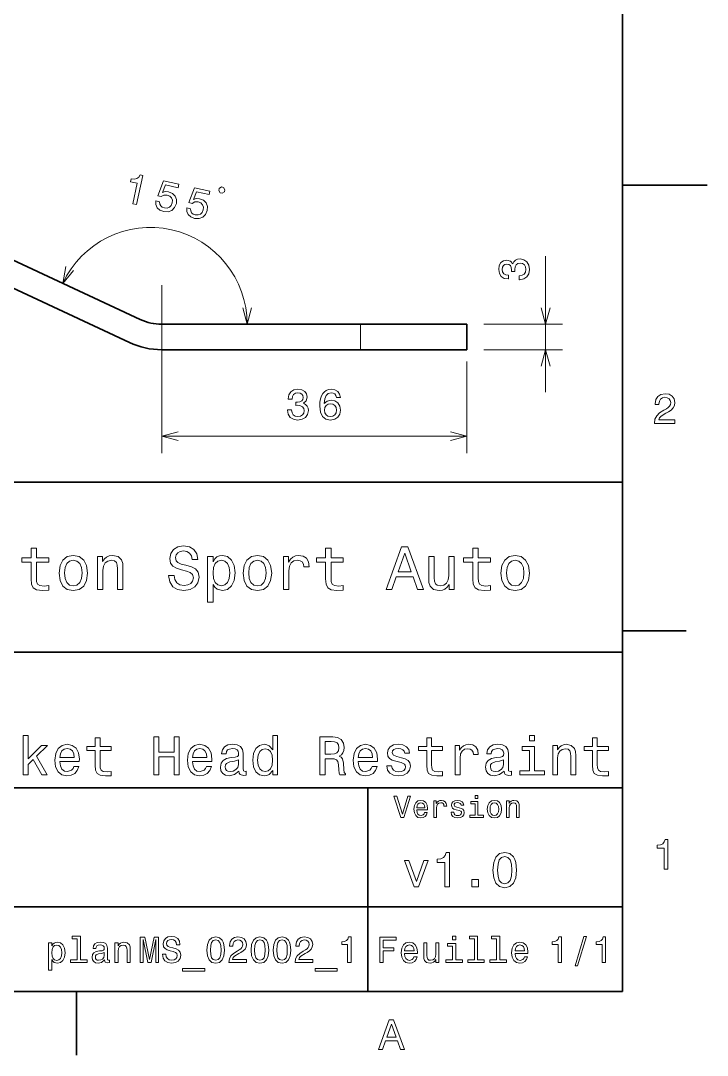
# Model space of a CAD drawing. Extents: x 0 to 297, y 0 to 210.
# Drawn here: x 216.1 to 297, y 2.5 to 124.4 of the extents above; entities that cross this region are included whole.
import ezdxf

# ---------------------------------------------------------------- set-up
doc = ezdxf.new("R2010")
doc.units = 0

msp = doc.modelspace()

# ---------------------------------------------------------------- linework, layer by layer
at = {"color": 7, "lineweight": 35}
for p, q in [((287, 10), (287, 200)), ((230.208862, 89.187706), (159.128174, 122.333176)), ((228.94101, 86.468781), (157.860321, 119.61425)), ((232.744583, 88.625549), (256.173462, 88.625549)), ((232.744583, 85.625549), (256.173462, 85.625549)), ((97, 70), (287, 70)), ((287, 70), (287, 10)), ((162, 50), (287, 50)), ((162, 34), (287, 34)), ((257, 10), (257, 34)), ((162, 20), (287, 20)), ((10, 10), (287, 10)), ((97, 10), (287, 10))]:
    msp.add_line(p, q, dxfattribs=at)
at = {"color": 7, "lineweight": 35, "ltscale": 0.25}
msp.add_line((287, 105), (297, 105), dxfattribs=at)
at = {"color": 7, "lineweight": 13, "ltscale": 0.400901}
msp.add_line((277.958923, 80.625549), (277.958923, 96.661575), dxfattribs=at)
at = {"color": 34, "lineweight": 13, "ltscale": 0.494453}
msp.add_line((232.744583, 93.215904), (232.744583, 73.437767), dxfattribs=at)
at = {"color": 7, "lineweight": 35, "ltscale": 0.3125}
for p, q in [((268.673462, 88.625549), (256.173462, 88.625549)), ((268.673462, 85.625549), (256.173462, 85.625549))]:
    msp.add_line(p, q, dxfattribs=at)
at = {"color": 7, "lineweight": 13, "ltscale": 0.075}
msp.add_line((256.173462, 85.625549), (256.173462, 88.625549), dxfattribs=at)
at = {"color": 7, "lineweight": 35, "ltscale": 0.075}
msp.add_line((268.673462, 85.625549), (268.673462, 88.625549), dxfattribs=at)
at = {"color": 7, "lineweight": 13, "ltscale": 0.232137}
for p, q in [((270.673462, 88.625549), (279.958923, 88.625549)), ((270.673462, 85.625549), (279.958923, 85.625549))]:
    msp.add_line(p, q, dxfattribs=at)
at = {"color": 34, "lineweight": 13, "ltscale": 0.269453}
msp.add_line((268.673462, 84.215904), (268.673462, 73.437767), dxfattribs=at)
at = {"color": 34, "lineweight": 13}
msp.add_line((232.744583, 75.437767), (268.673462, 75.437767), dxfattribs=at)
at = {"color": 7, "lineweight": 35, "ltscale": 0.1875}
for p, q in [((287, 52.5), (294.5, 52.5)), ((222.699997, 10), (222.699997, 2.5))]:
    msp.add_line(p, q, dxfattribs=at)
at = {"color": 7, "lineweight": 13}
for points in [[(229.324799, 102.809937), (229.772858, 102.710602), (230.535858, 106.152252), (230.20105, 106.226486), (230.045837, 105.945786), (229.823822, 105.783211), (229.526825, 105.725075), (229.14389, 105.768646), (229.066391, 105.419067), (229.864029, 105.242233)], [(232.037399, 103.143555), (232.056213, 102.715797), (232.227615, 102.347198), (232.538452, 102.071655), (232.975052, 101.897377), (233.492004, 101.875755), (233.934448, 102.030785), (234.265778, 102.360252), (234.468491, 102.831879), (234.486298, 103.308342), (234.329651, 103.720169), (234.011673, 104.033447), (233.552628, 104.22303), (233.170258, 104.245811), (232.848663, 104.146637), (233.190643, 105.036804), (234.687439, 104.704971), (234.776947, 105.108711), (232.950272, 105.51368), (232.277771, 103.761803), (232.671661, 103.674477), (233.008545, 103.842575), (233.391449, 103.845505), (233.694565, 103.721489), (233.900894, 103.510445), (234.000031, 103.235344), (233.985428, 102.913147), (233.862503, 102.61496), (233.651459, 102.40863), (233.376358, 102.309479), (233.054169, 102.324089), (232.800842, 102.416405), (232.624084, 102.574402), (232.515671, 102.784409), (232.4953, 103.042038)], [(235.68486, 102.33493), (235.703674, 101.907173), (235.875076, 101.538574), (236.185913, 101.263031), (236.622528, 101.088753), (237.139465, 101.067131), (237.581924, 101.22216), (237.913239, 101.551628), (238.115952, 102.023262), (238.133759, 102.499718), (237.977112, 102.911545), (237.659134, 103.224823), (237.200104, 103.414406), (236.817719, 103.437187), (236.496124, 103.338013), (236.838104, 104.22818), (238.334915, 103.896347), (238.424423, 104.300095), (236.597733, 104.705055), (235.925232, 102.953178), (236.319122, 102.865852), (236.656006, 103.033958), (237.03891, 103.03688), (237.342026, 102.912865), (237.548355, 102.70182), (237.647507, 102.42672), (237.632904, 102.104523), (237.509964, 101.806335), (237.29892, 101.600006), (237.023819, 101.500854), (236.70163, 101.515465), (236.448303, 101.60778), (236.271545, 101.765778), (236.163132, 101.975784), (236.142761, 102.233414)], [(239.631332, 104.110008), (239.859131, 104.059509), (240.137451, 104.236801), (240.187943, 104.464607), (240.010651, 104.742912), (239.782837, 104.793411), (239.504547, 104.616119), (239.454041, 104.388313)], [(274.859497, 93.872665), (274.894775, 93.872665), (275.378937, 93.953362), (275.742065, 94.190392), (275.97403, 94.563591), (276.059784, 95.057823), (275.97403, 95.582321), (275.752136, 95.975693), (275.399109, 96.227852), (274.945221, 96.318634), (274.647675, 96.27829), (274.405579, 96.167336), (274.218994, 95.985779), (274.082825, 95.743706), (273.810486, 96.071518), (273.37677, 96.187508), (272.983398, 96.111862), (272.685852, 95.895004), (272.499268, 95.541977), (272.433685, 95.057823), (272.514374, 94.603935), (272.736267, 94.255951), (273.089294, 94.029007), (273.55835, 93.953362), (273.593628, 93.953362), (273.593628, 94.402206), (273.270874, 94.442551), (273.038879, 94.573677), (272.897675, 94.785492), (272.847229, 95.083038), (272.887573, 95.345291), (272.9935, 95.536934), (273.164978, 95.652924), (273.396942, 95.698318), (273.644073, 95.652924), (273.810486, 95.531891), (273.911346, 95.320076), (273.94162, 95.032608), (273.936584, 94.835922), (274.334991, 94.835922), (274.32489, 95.083038), (274.3703, 95.400764), (274.491333, 95.637794), (274.688019, 95.779007), (274.945221, 95.829437), (275.237732, 95.773964), (275.45459, 95.627708), (275.590759, 95.395721), (275.636139, 95.088089), (275.585693, 94.770363), (275.434418, 94.538376), (275.192322, 94.39212), (274.859497, 94.336647)], [(290.76947, 76.916786), (293.175079, 76.916786), (293.175079, 77.350502), (291.273773, 77.350502), (291.3797, 77.587532), (291.561249, 77.784218), (292.121033, 78.142288), (292.418579, 78.293587), (292.751434, 78.510445), (292.988464, 78.762604), (293.124634, 79.060158), (293.175079, 79.398056), (293.089355, 79.821686), (292.852325, 80.154541), (292.489197, 80.366356), (292.020172, 80.442001), (291.536041, 80.35627), (291.167877, 80.119232), (290.930847, 79.740997), (290.850159, 79.241714), (290.850159, 79.171112), (291.309082, 79.171112), (291.309082, 79.211456), (291.354462, 79.554398), (291.490631, 79.806557), (291.707489, 79.967941), (291.994965, 80.023415), (292.287476, 79.972984), (292.504333, 79.846901), (292.645538, 79.650215), (292.695984, 79.403099), (292.660675, 79.171112), (292.56485, 78.974426), (292.403473, 78.802956), (292.181549, 78.651657), (291.884003, 78.490273), (291.389771, 78.177589), (291.041779, 77.844742), (290.835022, 77.441284), (290.76947, 76.931915)], [(217.353027, 60.579971), (217.353027, 58.64193), (217.396255, 58.015129), (217.597992, 57.582851), (218.001434, 57.330688), (218.685883, 57.244236), (219.43515, 57.280258), (219.43515, 57.827808), (218.887604, 57.78458), (218.390488, 57.842216), (218.123917, 58.022331), (218.008652, 58.324928), (217.98703, 58.75), (217.98703, 60.579971), (219.43515, 60.579971), (219.43515, 61.120316), (217.98703, 61.120316), (217.98703, 62.251438), (217.353027, 62.251438), (217.353027, 61.120316), (216.257935, 61.120316), (216.257935, 60.579971)], [(234.20462, 59.030979), (233.548996, 59.030979), (233.693085, 58.267288), (234.053314, 57.70533), (234.608078, 57.366714), (235.357361, 57.244236), (236.099426, 57.359509), (236.654175, 57.67651), (237.007202, 58.17363), (237.136902, 58.82925), (237.028824, 59.420029), (236.726227, 59.801872), (236.236313, 60.054031), (235.580704, 60.241352), (235.018738, 60.378242), (234.651306, 60.536743), (234.442368, 60.767288), (234.377533, 61.127522), (234.442368, 61.451729), (234.629684, 61.696686), (234.917877, 61.862389), (235.314133, 61.920029), (235.71759, 61.84798), (236.034592, 61.653458), (236.24353, 61.32925), (236.344391, 60.889767), (237, 60.889767), (237, 60.904179), (236.884735, 61.581409), (236.546112, 62.085732), (236.01297, 62.402737), (235.292511, 62.510807), (234.644104, 62.402737), (234.139771, 62.100143), (233.815567, 61.631844), (233.700287, 61.026657), (233.793961, 60.486309), (234.067734, 60.118874), (234.5, 59.873917), (235.09079, 59.6866), (235.674362, 59.520893), (236.113831, 59.362389), (236.380402, 59.131844), (236.47406, 58.757202), (236.387619, 58.375359), (236.164276, 58.087173), (235.825653, 57.907059), (235.386169, 57.849422), (234.896255, 57.928673), (234.521622, 58.159222), (234.283875, 58.533859)], [(252.05043, 60.579971), (252.05043, 58.64193), (252.093658, 58.015129), (252.29538, 57.582851), (252.698853, 57.330688), (253.383286, 57.244236), (254.132568, 57.280258), (254.132568, 57.827808), (253.585022, 57.78458), (253.087891, 57.842216), (252.82132, 58.022331), (252.706055, 58.324928), (252.684448, 58.75), (252.684448, 60.579971), (254.132568, 60.579971), (254.132568, 61.120316), (252.684448, 61.120316), (252.684448, 62.251438), (252.05043, 62.251438), (252.05043, 61.120316), (250.955322, 61.120316), (250.955322, 60.579971)], [(259.175781, 57.381123), (259.838623, 57.381123), (260.364563, 58.850864), (262.360229, 58.850864), (262.886169, 57.381123), (263.563416, 57.381123), (261.733429, 62.388329), (260.998566, 62.388329)], [(269.399109, 60.579971), (269.399109, 58.64193), (269.442352, 58.015129), (269.644073, 57.582851), (270.047546, 57.330688), (270.731995, 57.244236), (271.481262, 57.280258), (271.481262, 57.827808), (270.933716, 57.78458), (270.436584, 57.842216), (270.170013, 58.022331), (270.054749, 58.324928), (270.033142, 58.75), (270.033142, 60.579971), (271.481262, 60.579971), (271.481262, 61.120316), (270.033142, 61.120316), (270.033142, 62.251438), (269.399109, 62.251438), (269.399109, 61.120316), (268.304016, 61.120316), (268.304016, 60.579971)], [(220.65274, 59.311958), (220.768005, 58.432995), (221.099426, 57.78458), (221.625366, 57.381123), (222.331421, 57.244236), (223.030258, 57.381123), (223.556198, 57.777374), (223.887604, 58.425793), (224.010086, 59.311958), (223.887604, 60.190922), (223.556198, 60.846542), (223.030258, 61.242794), (222.331421, 61.386887), (221.625366, 61.242794), (221.099426, 60.839336), (220.768005, 60.190922)], [(225.177246, 57.381123), (225.811249, 57.381123), (225.811249, 59.614552), (225.876083, 60.12608), (226.085022, 60.500717), (226.409225, 60.731266), (226.841507, 60.817722), (227.187317, 60.745674), (227.403458, 60.551151), (227.511536, 60.226944), (227.547546, 59.794666), (227.547546, 57.381123), (228.181564, 57.381123), (228.181564, 59.924351), (228.15274, 60.435879), (228.023056, 60.86095), (227.597992, 61.25), (226.935165, 61.386887), (226.567719, 61.336452), (226.257935, 61.199566), (225.991364, 60.969017), (225.782425, 60.659222), (225.782425, 61.25), (225.177246, 61.25)], [(238.786743, 60.652016), (238.786743, 61.25), (238.15274, 61.25), (238.15274, 55.882565), (238.786743, 55.882565), (238.786743, 57.971901), (239.010101, 57.633286), (239.262253, 57.409943), (239.896271, 57.244236), (240.50145, 57.381123), (240.976959, 57.791786), (241.286743, 58.440201), (241.402023, 59.319164), (241.286743, 60.190922), (240.976959, 60.839336), (240.50145, 61.242794), (239.896271, 61.386887), (239.550446, 61.343658), (239.255051, 61.206772), (239.002899, 60.976223)], [(242.338623, 59.311958), (242.453888, 58.432995), (242.785309, 57.78458), (243.311249, 57.381123), (244.017303, 57.244236), (244.716141, 57.381123), (245.242081, 57.777374), (245.573486, 58.425793), (245.695969, 59.311958), (245.573486, 60.190922), (245.242081, 60.846542), (244.716141, 61.242794), (244.017303, 61.386887), (243.311249, 61.242794), (242.785309, 60.839336), (242.453888, 60.190922)], [(247.100861, 57.381123), (247.734863, 57.381123), (247.734863, 59.592937), (247.799713, 60.12608), (247.994232, 60.507923), (248.311249, 60.738472), (248.736313, 60.817722), (249.053314, 60.767288), (249.291077, 60.623199), (249.435165, 60.378242), (249.485596, 60.046829), (250.126801, 60.046829), (250.040344, 60.630402), (249.802597, 61.048271), (249.406342, 61.30043), (248.865997, 61.386887), (248.498566, 61.32925), (248.181549, 61.185158), (247.900574, 60.940201), (247.677246, 60.608788), (247.677246, 61.25), (247.100861, 61.25)], [(260.595093, 59.463257), (261.365997, 61.667866), (262.136902, 59.463257)], [(267.194519, 61.25), (266.560516, 61.25), (266.560516, 59.016571), (266.488464, 58.497837), (266.279541, 58.123196), (265.955322, 57.892651), (265.530243, 57.820602), (265.19165, 57.878242), (264.975494, 58.051151), (264.853027, 58.346542), (264.824219, 58.764408), (264.824219, 61.25), (264.190186, 61.25), (264.190186, 58.706772), (264.211792, 58.195244), (264.348694, 57.770172), (264.766571, 57.381123), (265.436584, 57.244236), (265.796814, 57.294666), (266.106628, 57.424351), (266.373199, 57.647694), (266.589325, 57.971901), (266.589325, 57.381123), (267.194519, 57.381123)], [(272.698853, 59.311958), (272.814117, 58.432995), (273.145508, 57.78458), (273.671448, 57.381123), (274.377502, 57.244236), (275.076355, 57.381123), (275.602295, 57.777374), (275.933716, 58.425793), (276.056183, 59.311958), (275.933716, 60.190922), (275.602295, 60.846542), (275.076355, 61.242794), (274.377502, 61.386887), (273.671448, 61.242794), (273.145508, 60.839336), (272.814117, 60.190922)], [(221.301147, 59.319164), (221.365997, 59.967579), (221.567719, 60.435879), (221.891937, 60.72406), (222.331421, 60.824928), (222.763687, 60.72406), (223.087891, 60.443081), (223.289627, 59.967579), (223.361679, 59.319164), (223.289627, 58.663544), (223.087891, 58.188038), (222.763687, 57.899853), (222.331421, 57.806194), (221.891937, 57.899853), (221.567719, 58.188038), (221.365997, 58.663544)], [(239.788193, 57.8134), (239.363129, 57.907059), (239.053314, 58.195244), (238.858795, 58.663544), (238.793945, 59.319164), (238.858795, 59.967579), (239.053314, 60.435879), (239.363129, 60.716858), (239.788193, 60.817722), (240.177246, 60.716858), (240.48703, 60.428673), (240.681564, 59.960373), (240.753601, 59.319164), (240.681564, 58.67075), (240.48703, 58.195244), (240.177246, 57.907059)], [(242.98703, 59.319164), (243.05188, 59.967579), (243.253601, 60.435879), (243.57782, 60.72406), (244.017303, 60.824928), (244.449585, 60.72406), (244.773773, 60.443081), (244.97551, 59.967579), (245.047546, 59.319164), (244.97551, 58.663544), (244.773773, 58.188038), (244.449585, 57.899853), (244.017303, 57.806194), (243.57782, 57.899853), (243.253601, 58.188038), (243.05188, 58.663544)], [(273.34726, 59.319164), (273.412109, 59.967579), (273.613831, 60.435879), (273.938019, 60.72406), (274.377502, 60.824928), (274.809784, 60.72406), (275.134003, 60.443081), (275.335724, 59.967579), (275.407776, 59.319164), (275.335724, 58.663544), (275.134003, 58.188038), (274.809784, 57.899853), (274.377502, 57.806194), (273.938019, 57.899853), (273.613831, 58.188038), (273.412109, 58.663544)], [(216.42868, 35.530258), (216.999283, 35.530258), (216.999283, 36.755764), (217.595825, 37.332851), (218.620316, 35.530258), (219.262238, 35.530258), (217.984863, 37.728386), (219.294662, 39.012245), (218.574921, 39.012245), (216.999283, 37.443081), (216.999283, 40.185879), (216.42868, 40.185879)], [(220.753601, 37.105907), (223.036011, 37.105907), (223.042511, 37.371758), (222.938751, 38.117435), (222.653458, 38.675072), (222.19957, 39.012245), (221.596542, 39.135445), (221.006485, 39.005764), (220.552582, 38.642651), (220.260803, 38.052593), (220.157059, 37.274494), (220.254318, 36.476944), (220.546112, 35.893372), (220.993515, 35.530258), (221.577087, 35.407059), (222.082855, 35.491352), (222.497833, 35.711815), (222.802582, 36.061958), (222.977661, 36.528816), (222.413544, 36.528816), (222.296829, 36.269451), (222.128235, 36.074928), (221.648407, 35.919308), (221.278809, 35.990631), (221, 36.217579), (220.818436, 36.587173), (220.753601, 37.086452)], [(224.922913, 38.409222), (224.922913, 36.664986), (224.961807, 36.100864), (225.143372, 35.711815), (225.506485, 35.484871), (226.122467, 35.407059), (226.796829, 35.43948), (226.796829, 35.932274), (226.304031, 35.893372), (225.856628, 35.945244), (225.616714, 36.107349), (225.51297, 36.379681), (225.493515, 36.762245), (225.493515, 38.409222), (226.796829, 38.409222), (226.796829, 38.895531), (225.493515, 38.895531), (225.493515, 39.913544), (224.922913, 39.913544), (224.922913, 38.895531), (223.937317, 38.895531), (223.937317, 38.409222)], [(231.802582, 35.530258), (232.405609, 35.530258), (232.405609, 37.644093), (234.208221, 37.644093), (234.208221, 35.530258), (234.804749, 35.530258), (234.804749, 40.030258), (234.208221, 40.030258), (234.208221, 38.195244), (232.405609, 38.195244), (232.405609, 40.030258), (231.802582, 40.030258)], [(236.367432, 37.105907), (238.649857, 37.105907), (238.656342, 37.371758), (238.552582, 38.117435), (238.267288, 38.675072), (237.8134, 39.012245), (237.210373, 39.135445), (236.620316, 39.005764), (236.166428, 38.642651), (235.874634, 38.052593), (235.770889, 37.274494), (235.868164, 36.476944), (236.159943, 35.893372), (236.607346, 35.530258), (237.190918, 35.407059), (237.696686, 35.491352), (238.111664, 35.711815), (238.416428, 36.061958), (238.591492, 36.528816), (238.027374, 36.528816), (237.91066, 36.269451), (237.742065, 36.074928), (237.262238, 35.919308), (236.892639, 35.990631), (236.613831, 36.217579), (236.432281, 36.587173), (236.367432, 37.086452)], [(241.840057, 35.98415), (241.840057, 35.964695), (241.872467, 35.744236), (241.969742, 35.588615), (242.378235, 35.465416), (242.695953, 35.517288), (242.695953, 35.958214), (242.559799, 35.938759), (242.378235, 36.023052), (242.345825, 36.282421), (242.345825, 38.085014), (242.268005, 38.545387), (242.041061, 38.869595), (241.645538, 39.064121), (241.087891, 39.135445), (240.543228, 39.057636), (240.141205, 38.837173), (239.888336, 38.493515), (239.804031, 38.039623), (239.804031, 38.000721), (240.316284, 38.000721), (240.361664, 38.273052), (240.504318, 38.467579), (240.737747, 38.584293), (241.068451, 38.629681), (241.386169, 38.59726), (241.613113, 38.5), (241.749268, 38.331409), (241.794678, 38.09798), (241.768738, 37.825645), (241.664978, 37.68948), (241.405609, 37.624638), (240.919312, 37.572765), (240.361664, 37.456051), (239.966125, 37.248558), (239.732697, 36.924351), (239.661377, 36.444523), (239.726227, 36.016571), (239.927231, 35.698845), (240.251434, 35.497837), (240.698853, 35.426514), (241.30188, 35.562679)], [(245.81485, 36.068443), (245.81485, 35.530258), (246.385437, 35.530258), (246.385437, 40.185879), (245.82132, 40.185879), (245.82132, 38.480545), (245.386887, 38.973343), (245.121033, 39.090057), (244.816284, 39.135445), (244.265137, 39.005764), (243.837173, 38.642651), (243.55835, 38.059078), (243.46109, 37.274494), (243.55835, 36.489914), (243.837173, 35.899857), (244.265137, 35.530258), (244.816284, 35.407059), (245.121033, 35.45245), (245.393372, 35.569164)], [(251.378235, 35.530258), (251.981262, 35.530258), (251.981262, 37.430115), (252.59726, 37.430115), (253.051147, 37.41066), (253.336456, 37.319885), (253.492065, 37.105907), (253.556915, 36.723343), (253.589325, 36.139767), (253.628235, 35.757202), (253.706055, 35.530258), (254.386887, 35.530258), (254.386887, 35.653458), (254.237747, 35.835014), (254.185883, 36.172188), (254.140488, 36.898415), (254.030258, 37.4366), (253.881119, 37.605186), (253.64769, 37.728386), (253.907059, 37.890488), (254.088623, 38.117435), (254.205322, 38.402737), (254.244232, 38.746395), (254.153458, 39.291065), (253.894089, 39.699566), (253.466125, 39.945965), (252.882568, 40.030258), (251.378235, 40.030258)], [(252.713974, 39.479107), (253.109497, 39.440201), (253.388336, 39.317001), (253.5634, 39.090057), (253.621765, 38.733429), (253.556915, 38.357346), (253.381836, 38.130402), (253.083572, 38.013687), (252.675079, 37.981266), (251.981262, 37.981266), (251.981262, 39.479107)], [(255.88472, 37.105907), (258.167145, 37.105907), (258.173645, 37.371758), (258.069885, 38.117435), (257.784576, 38.675072), (257.330688, 39.012245), (256.727661, 39.135445), (256.137604, 39.005764), (255.683716, 38.642651), (255.391937, 38.052593), (255.288177, 37.274494), (255.385437, 36.476944), (255.677231, 35.893372), (256.124634, 35.530258), (256.708191, 35.407059), (257.213989, 35.491352), (257.628967, 35.711815), (257.933716, 36.061958), (258.108795, 36.528816), (257.544678, 36.528816), (257.427948, 36.269451), (257.259369, 36.074928), (256.779541, 35.919308), (256.409943, 35.990631), (256.131104, 36.217579), (255.949554, 36.587173), (255.88472, 37.086452)], [(260.994232, 37.559795), (260.443085, 37.68948), (260.034576, 37.838615), (259.898407, 38.143372), (259.937317, 38.357346), (260.073486, 38.512966), (260.293945, 38.610229), (260.611664, 38.649136), (260.916412, 38.610229), (261.156342, 38.493515), (261.311951, 38.318443), (261.376801, 38.085014), (261.934448, 38.085014), (261.934448, 38.09798), (261.837158, 38.519451), (261.57132, 38.850143), (261.156342, 39.057636), (260.611664, 39.135445), (260.060516, 39.057636), (259.658508, 38.843658), (259.405609, 38.525936), (259.32782, 38.123917), (259.386169, 37.734871), (259.567719, 37.462536), (259.865997, 37.268009), (260.300415, 37.131844), (260.935883, 36.976223), (261.324921, 36.814121), (261.42868, 36.684437), (261.46759, 36.489914), (261.40921, 36.25), (261.253601, 36.068443), (261.000732, 35.951729), (260.663544, 35.912823), (260.306915, 35.951729), (260.047546, 36.087894), (259.872467, 36.308357), (259.801147, 36.61311), (259.25, 36.61311), (259.340759, 36.094379), (259.606628, 35.7183), (260.028076, 35.491352), (260.611664, 35.407059), (261.221191, 35.491352), (261.668579, 35.7183), (261.940918, 36.081409), (262.038177, 36.554752), (261.966858, 36.963257), (261.765839, 37.242073), (261.43515, 37.42363)], [(263.957489, 38.409222), (263.957489, 36.664986), (263.996399, 36.100864), (264.177948, 35.711815), (264.541077, 35.484871), (265.157043, 35.407059), (265.831421, 35.43948), (265.831421, 35.932274), (265.338623, 35.893372), (264.891205, 35.945244), (264.651306, 36.107349), (264.547546, 36.379681), (264.528076, 36.762245), (264.528076, 38.409222), (265.831421, 38.409222), (265.831421, 38.895531), (264.528076, 38.895531), (264.528076, 39.913544), (263.957489, 39.913544), (263.957489, 38.895531), (262.971893, 38.895531), (262.971893, 38.409222)], [(267.309784, 35.530258), (267.880402, 35.530258), (267.880402, 37.520893), (267.938751, 38.000721), (268.113831, 38.344379), (268.399139, 38.551872), (268.781677, 38.623199), (269.066986, 38.577808), (269.280975, 38.448124), (269.410645, 38.227665), (269.456055, 37.929394), (270.033142, 37.929394), (269.955322, 38.454609), (269.741333, 38.830692), (269.384705, 39.057636), (268.898407, 39.135445), (268.567719, 39.083572), (268.28241, 38.953888), (268.029541, 38.733429), (267.828522, 38.435158), (267.828522, 39.012245), (267.309784, 39.012245)], [(273.067719, 35.98415), (273.067719, 35.964695), (273.100128, 35.744236), (273.197388, 35.588615), (273.605896, 35.465416), (273.923615, 35.517288), (273.923615, 35.958214), (273.787476, 35.938759), (273.605896, 36.023052), (273.573486, 36.282421), (273.573486, 38.085014), (273.495667, 38.545387), (273.268738, 38.869595), (272.873199, 39.064121), (272.315552, 39.135445), (271.770874, 39.057636), (271.368866, 38.837173), (271.115997, 38.493515), (271.031677, 38.039623), (271.031677, 38.000721), (271.543945, 38.000721), (271.589325, 38.273052), (271.731995, 38.467579), (271.965393, 38.584293), (272.296112, 38.629681), (272.613831, 38.59726), (272.840759, 38.5), (272.976929, 38.331409), (273.022339, 38.09798), (272.996399, 37.825645), (272.892639, 37.68948), (272.63327, 37.624638), (272.146973, 37.572765), (271.589325, 37.456051), (271.193787, 37.248558), (270.960358, 36.924351), (270.889038, 36.444523), (270.953888, 36.016571), (271.154907, 35.698845), (271.479095, 35.497837), (271.926514, 35.426514), (272.529541, 35.562679)], [(276.666412, 40.185879), (276.063385, 40.185879), (276.063385, 39.537464), (276.666412, 39.537464)], [(278.806183, 35.530258), (279.376801, 35.530258), (279.376801, 37.540344), (279.43515, 38.000721), (279.623199, 38.337894), (279.914978, 38.545387), (280.304016, 38.623199), (280.615265, 38.558357), (280.809784, 38.383286), (280.907043, 38.091499), (280.939484, 37.70245), (280.939484, 35.530258), (281.510071, 35.530258), (281.510071, 37.819164), (281.484131, 38.279537), (281.367432, 38.662102), (280.984863, 39.012245), (280.388306, 39.135445), (280.057617, 39.090057), (279.778809, 38.966858), (279.538879, 38.759365), (279.350861, 38.480545), (279.350861, 39.012245), (278.806183, 39.012245)], [(283.474792, 38.409222), (283.474792, 36.664986), (283.513672, 36.100864), (283.695251, 35.711815), (284.05835, 35.484871), (284.674347, 35.407059), (285.348694, 35.43948), (285.348694, 35.932274), (284.855896, 35.893372), (284.408508, 35.945244), (284.168579, 36.107349), (284.064819, 36.379681), (284.04538, 36.762245), (284.04538, 38.409222), (285.348694, 38.409222), (285.348694, 38.895531), (284.04538, 38.895531), (284.04538, 39.913544), (283.474792, 39.913544), (283.474792, 38.895531), (282.489197, 38.895531), (282.489197, 38.409222)], [(220.753601, 37.585735), (220.824921, 38.033138), (221, 38.363831), (221.265839, 38.564842), (221.615997, 38.636166), (221.959656, 38.564842), (222.225494, 38.363831), (222.387604, 38.033138), (222.445953, 37.585735)], [(236.367432, 37.585735), (236.438751, 38.033138), (236.613831, 38.363831), (236.879684, 38.564842), (237.229828, 38.636166), (237.573486, 38.564842), (237.839325, 38.363831), (238.001434, 38.033138), (238.059799, 37.585735)], [(244.913544, 38.623199), (245.289612, 38.532421), (245.574921, 38.279537), (245.743515, 37.858067), (245.80835, 37.274494), (245.743515, 36.684437), (245.574921, 36.262966), (245.289612, 36.003601), (244.913544, 35.919308), (244.556915, 36.003601), (244.284576, 36.262966), (244.103027, 36.690922), (244.044662, 37.274494), (244.103027, 37.851585), (244.284576, 38.273052), (244.556915, 38.532421)], [(255.88472, 37.585735), (255.956055, 38.033138), (256.131104, 38.363831), (256.396973, 38.564842), (256.747131, 38.636166), (257.090759, 38.564842), (257.356628, 38.363831), (257.518738, 38.033138), (257.577087, 37.585735)], [(276.646973, 36.010086), (276.646973, 38.895531), (275.181549, 38.895531), (275.181549, 38.409222), (276.076355, 38.409222), (276.076355, 36.010086), (274.90921, 36.010086), (274.90921, 35.530258), (277.827087, 35.530258), (277.827087, 36.010086)], [(241.775208, 36.749279), (241.697403, 36.412102), (241.489914, 36.152737), (241.17868, 35.98415), (240.796112, 35.925793), (240.549713, 35.958214), (240.374634, 36.061958), (240.264404, 36.243515), (240.231995, 36.496395), (240.257919, 36.723343), (240.361664, 36.885445), (240.776657, 37.067001), (241.30188, 37.14481), (241.775208, 37.30043)], [(273.002869, 36.749279), (272.925049, 36.412102), (272.71759, 36.152737), (272.406342, 35.98415), (272.023773, 35.925793), (271.777374, 35.958214), (271.602295, 36.061958), (271.492065, 36.243515), (271.459656, 36.496395), (271.485596, 36.723343), (271.589325, 36.885445), (272.004333, 37.067001), (272.529541, 37.14481), (273.002869, 37.30043)], [(261.71109, 33.03458), (261.08429, 30.905619), (260.439484, 33.03458), (260.09726, 33.03458), (260.904175, 30.530979), (261.264404, 30.530979), (262.053314, 33.03458)], [(269.992798, 33.117435), (269.657776, 33.117435), (269.657776, 32.757202), (269.992798, 32.757202)], [(262.784576, 31.40634), (264.052582, 31.40634), (264.056183, 31.554033), (263.998566, 31.9683), (263.840057, 32.278099), (263.587891, 32.465416), (263.252869, 32.533859), (262.925079, 32.461815), (262.672913, 32.260086), (262.510803, 31.932276), (262.453156, 31.5), (262.507202, 31.056915), (262.669312, 30.732708), (262.917877, 30.530979), (263.242065, 30.462536), (263.523041, 30.509365), (263.753601, 30.631844), (263.922913, 30.826368), (264.020172, 31.085733), (263.706787, 31.085733), (263.641937, 30.941643), (263.548279, 30.833572), (263.281708, 30.747118), (263.076355, 30.786743), (262.921478, 30.912823), (262.820618, 31.118155), (262.784576, 31.395533)], [(262.784576, 31.672911), (262.824219, 31.921469), (262.921478, 32.105186), (263.069153, 32.216858), (263.263702, 32.256485), (263.45462, 32.216858), (263.602295, 32.105186), (263.692352, 31.921469), (263.724792, 31.672911)], [(264.794678, 30.530979), (265.111664, 30.530979), (265.111664, 31.636887), (265.144104, 31.903458), (265.241364, 32.094379), (265.399841, 32.209652), (265.612396, 32.249279), (265.770905, 32.224064), (265.889771, 32.152016), (265.961823, 32.029537), (265.98703, 31.863832), (266.307648, 31.863832), (266.264404, 32.155621), (266.145538, 32.364552), (265.947418, 32.490635), (265.677246, 32.533859), (265.49353, 32.505043), (265.335022, 32.432995), (265.194519, 32.310516), (265.082855, 32.144814), (265.082855, 32.465416), (264.794678, 32.465416)], [(267.791779, 31.658501), (267.485596, 31.730547), (267.258636, 31.8134), (267.182983, 31.982708), (267.20462, 32.101585), (267.280273, 32.188038), (267.40274, 32.242073), (267.579254, 32.263687), (267.748566, 32.242073), (267.881836, 32.177231), (267.968292, 32.079971), (268.004333, 31.950287), (268.314117, 31.950287), (268.314117, 31.957493), (268.260101, 32.191643), (268.112396, 32.375359), (267.881836, 32.490635), (267.579254, 32.533859), (267.273041, 32.490635), (267.049713, 32.371758), (266.90921, 32.195244), (266.865997, 31.971901), (266.898407, 31.755764), (266.999268, 31.604465), (267.164978, 31.496397), (267.406342, 31.420748), (267.759369, 31.334293), (267.975494, 31.244236), (268.033142, 31.17219), (268.054749, 31.064121), (268.022339, 30.930836), (267.935883, 30.829971), (267.79538, 30.765129), (267.608063, 30.743515), (267.409943, 30.765129), (267.265839, 30.840778), (267.168579, 30.963255), (267.128967, 31.132565), (266.822754, 31.132565), (266.873199, 30.844379), (267.020905, 30.635447), (267.255035, 30.509365), (267.579254, 30.462536), (267.917877, 30.509365), (268.166412, 30.635447), (268.317719, 30.837175), (268.371765, 31.100143), (268.332123, 31.327089), (268.220459, 31.481987), (268.036743, 31.582851)], [(269.981995, 30.79755), (269.981995, 32.400574), (269.167877, 32.400574), (269.167877, 32.130402), (269.664978, 32.130402), (269.664978, 30.79755), (269.016571, 30.79755), (269.016571, 30.530979), (270.637604, 30.530979), (270.637604, 30.79755)], [(271.087891, 31.496397), (271.145538, 31.056915), (271.311249, 30.732708), (271.574219, 30.530979), (271.927246, 30.462536), (272.276672, 30.530979), (272.539612, 30.729107), (272.705322, 31.053314), (272.766571, 31.496397), (272.705322, 31.935879), (272.539612, 32.263687), (272.276672, 32.461815), (271.927246, 32.533859), (271.574219, 32.461815), (271.311249, 32.260086), (271.145538, 31.935879)], [(271.412109, 31.5), (271.444519, 31.824207), (271.54538, 32.058357), (271.707489, 32.20245), (271.927246, 32.25288), (272.143372, 32.20245), (272.305481, 32.061958), (272.406342, 31.824207), (272.442352, 31.5), (272.406342, 31.17219), (272.305481, 30.934437), (272.143372, 30.790344), (271.927246, 30.743515), (271.707489, 30.790344), (271.54538, 30.934437), (271.444519, 31.17219)], [(273.350159, 30.530979), (273.667145, 30.530979), (273.667145, 31.647694), (273.699554, 31.903458), (273.804047, 32.090778), (273.966125, 32.206051), (274.182281, 32.249279), (274.355194, 32.213257), (274.463257, 32.115993), (274.517303, 31.95389), (274.535309, 31.737751), (274.535309, 30.530979), (274.852295, 30.530979), (274.852295, 31.802593), (274.837891, 32.058357), (274.773041, 32.270893), (274.560516, 32.465416), (274.229095, 32.533859), (274.04538, 32.508644), (273.890503, 32.440201), (273.757202, 32.324928), (273.65274, 32.170029), (273.65274, 32.465416), (273.350159, 32.465416)], [(291.909241, 24.416786), (292.368164, 24.416786), (292.368164, 27.942001), (292.025208, 27.942001), (291.934448, 27.634365), (291.752899, 27.427593), (291.475525, 27.306557), (291.092224, 27.266211), (291.092224, 26.90814), (291.909241, 26.90814)], [(266.100861, 22.360231), (266.625366, 22.360231), (266.625366, 26.38905), (266.233429, 26.38905), (266.129669, 26.037464), (265.92218, 25.801153), (265.605194, 25.662825), (265.167145, 25.616714), (265.167145, 25.207493), (266.100861, 25.207493)], [(271.755035, 24.314121), (271.841492, 23.409224), (272.112396, 22.763689), (272.544678, 22.371759), (273.144104, 22.244957), (273.737762, 22.371759), (274.170044, 22.763689), (274.43515, 23.409224), (274.527374, 24.314121), (274.43515, 25.213257), (274.325653, 25.570606), (274.170044, 25.864553), (273.737762, 26.256485), (273.144104, 26.38905), (272.544678, 26.256485), (272.112396, 25.858791), (271.841492, 25.213257)], [(272.30835, 24.314121), (272.354462, 25.011528), (272.498566, 25.51297), (272.757935, 25.806917), (273.144104, 25.910664), (273.524506, 25.806917), (273.783875, 25.51297), (273.927948, 25.011528), (273.97406, 24.314121), (273.927948, 23.610952), (273.783875, 23.10951), (273.524506, 22.815563), (273.144104, 22.717581), (272.757935, 22.815563), (272.498566, 23.10951), (272.354462, 23.610952)], [(262.469727, 22.360231), (263.005768, 22.360231), (264.135437, 25.455332), (263.610962, 25.455332), (262.740631, 22.959656), (261.853027, 25.455332), (261.322754, 25.455332)], [(269.276672, 22.360231), (270.072052, 22.360231), (270.072052, 23.219021), (269.276672, 23.219021)], [(222.788193, 16.212536), (222.788193, 13.748559), (222.005768, 13.748559), (222.005768, 13.428675), (223.946686, 13.428675), (223.946686, 13.748559), (223.168594, 13.748559), (223.168594, 16.532421), (222.19165, 16.532421), (222.19165, 16.212536)], [(230.220459, 13.428675), (230.553314, 13.428675), (230.553314, 16.152018), (231.11528, 13.428675), (231.48703, 13.428675), (232.044662, 16.152018), (232.044662, 13.428675), (232.381851, 13.428675), (232.381851, 16.428675), (231.854462, 16.428675), (231.301147, 13.783141), (230.752167, 16.428675), (230.220459, 16.428675)], [(233.220459, 14.418589), (232.827087, 14.418589), (232.913544, 13.960375), (233.129684, 13.623199), (233.46254, 13.42003), (233.912109, 13.346542), (234.357346, 13.415707), (234.690201, 13.605908), (234.902023, 13.904179), (234.979828, 14.297551), (234.914978, 14.652018), (234.733429, 14.881124), (234.439484, 15.032421), (234.046112, 15.144814), (233.708939, 15.226946), (233.48848, 15.322046), (233.363113, 15.460375), (233.324203, 15.676514), (233.363113, 15.871038), (233.47551, 16.018013), (233.648422, 16.117435), (233.886169, 16.152018), (234.128235, 16.108789), (234.318451, 15.992075), (234.443802, 15.797551), (234.504318, 15.533862), (234.89769, 15.533862), (234.89769, 15.542507), (234.828537, 15.948848), (234.625366, 16.251442), (234.305481, 16.441643), (233.873199, 16.506485), (233.484146, 16.441643), (233.181549, 16.260086), (232.98703, 15.979107), (232.917862, 15.615994), (232.97406, 15.291787), (233.138336, 15.071326), (233.39769, 14.924352), (233.752167, 14.81196), (234.10231, 14.712537), (234.365997, 14.617435), (234.52594, 14.479107), (234.582138, 14.254323), (234.530258, 14.025216), (234.396255, 13.852305), (234.193085, 13.744237), (233.929398, 13.709655), (233.635452, 13.757205), (233.41066, 13.895534), (233.268005, 14.120317)], [(238.066284, 14.894093), (238.131119, 14.215418), (238.33429, 13.731268), (238.658508, 13.43732), (239.108063, 13.342219), (239.553314, 13.43732), (239.877518, 13.731268), (240.07637, 14.215418), (240.145538, 14.894093), (240.07637, 15.568444), (239.994232, 15.836456), (239.877518, 16.056917), (239.553314, 16.350864), (239.108063, 16.450289), (238.658508, 16.350864), (238.33429, 16.052593), (238.131119, 15.568444)], [(238.481262, 14.894093), (238.515854, 15.417148), (238.623917, 15.793228), (238.818451, 16.013689), (239.108063, 16.091499), (239.393372, 16.013689), (239.587891, 15.793228), (239.695969, 15.417148), (239.730545, 14.894093), (239.695969, 14.366715), (239.587891, 13.990634), (239.393372, 13.770173), (239.108063, 13.696686), (238.818451, 13.770173), (238.623917, 13.990634), (238.515854, 14.366715)], [(240.655624, 13.428675), (242.717575, 13.428675), (242.717575, 13.800432), (241.087891, 13.800432), (241.17868, 14.003603), (241.33429, 14.172191), (241.814117, 14.479107), (242.069168, 14.60879), (242.354462, 14.794669), (242.557632, 15.010807), (242.674347, 15.26585), (242.717575, 15.555476), (242.644089, 15.918589), (242.440918, 16.203892), (242.129684, 16.385447), (241.727661, 16.450289), (241.312683, 16.376802), (240.997116, 16.173632), (240.793945, 15.849424), (240.724792, 15.421471), (240.724792, 15.360951), (241.118164, 15.360951), (241.118164, 15.395534), (241.157059, 15.689482), (241.273773, 15.905621), (241.459656, 16.043949), (241.706055, 16.091499), (241.956772, 16.048271), (242.142654, 15.940203), (242.263687, 15.771614), (242.306915, 15.559799), (242.276657, 15.360951), (242.194519, 15.192364), (242.056198, 15.045389), (241.865997, 14.915707), (241.610947, 14.777378), (241.187317, 14.509366), (240.889053, 14.224064), (240.711823, 13.878242), (240.655624, 13.441643)], [(243.270889, 14.894093), (243.335739, 14.215418), (243.53891, 13.731268), (243.863113, 13.43732), (244.312683, 13.342219), (244.757919, 13.43732), (245.082138, 13.731268), (245.280975, 14.215418), (245.350143, 14.894093), (245.280975, 15.568444), (245.198853, 15.836456), (245.082138, 16.056917), (244.757919, 16.350864), (244.312683, 16.450289), (243.863113, 16.350864), (243.53891, 16.052593), (243.335739, 15.568444)], [(243.685883, 14.894093), (243.720459, 15.417148), (243.828537, 15.793228), (244.023056, 16.013689), (244.312683, 16.091499), (244.597977, 16.013689), (244.792511, 15.793228), (244.900574, 15.417148), (244.935165, 14.894093), (244.900574, 14.366715), (244.792511, 13.990634), (244.597977, 13.770173), (244.312683, 13.696686), (244.023056, 13.770173), (243.828537, 13.990634), (243.720459, 14.366715)], [(245.873199, 14.894093), (245.938034, 14.215418), (246.141205, 13.731268), (246.465424, 13.43732), (246.914978, 13.342219), (247.360229, 13.43732), (247.684433, 13.731268), (247.883286, 14.215418), (247.952454, 14.894093), (247.883286, 15.568444), (247.801147, 15.836456), (247.684433, 16.056917), (247.360229, 16.350864), (246.914978, 16.450289), (246.465424, 16.350864), (246.141205, 16.052593), (245.938034, 15.568444)], [(246.288177, 14.894093), (246.322769, 15.417148), (246.430832, 15.793228), (246.625366, 16.013689), (246.914978, 16.091499), (247.200287, 16.013689), (247.394806, 15.793228), (247.502884, 15.417148), (247.53746, 14.894093), (247.502884, 14.366715), (247.394806, 13.990634), (247.200287, 13.770173), (246.914978, 13.696686), (246.625366, 13.770173), (246.430832, 13.990634), (246.322769, 14.366715)], [(248.46254, 13.428675), (250.52449, 13.428675), (250.52449, 13.800432), (248.894806, 13.800432), (248.985596, 14.003603), (249.141205, 14.172191), (249.621033, 14.479107), (249.876083, 14.60879), (250.161377, 14.794669), (250.364548, 15.010807), (250.481262, 15.26585), (250.52449, 15.555476), (250.451004, 15.918589), (250.247833, 16.203892), (249.9366, 16.385447), (249.534576, 16.450289), (249.119598, 16.376802), (248.804031, 16.173632), (248.600861, 15.849424), (248.531708, 15.421471), (248.531708, 15.360951), (248.925079, 15.360951), (248.925079, 15.395534), (248.963974, 15.689482), (249.080688, 15.905621), (249.266571, 16.043949), (249.51297, 16.091499), (249.763687, 16.048271), (249.94957, 15.940203), (250.070602, 15.771614), (250.113831, 15.559799), (250.083572, 15.360951), (250.001434, 15.192364), (249.863113, 15.045389), (249.672913, 14.915707), (249.417862, 14.777378), (248.994232, 14.509366), (248.695969, 14.224064), (248.518738, 13.878242), (248.46254, 13.441643)], [(254.644089, 13.428675), (255.03746, 13.428675), (255.03746, 16.450289), (254.743515, 16.450289), (254.66571, 16.1866), (254.510086, 16.009367), (254.272339, 15.905621), (253.943802, 15.871038), (253.943802, 15.564121), (254.644089, 15.564121)], [(258.414978, 13.428675), (258.817017, 13.428675), (258.817017, 14.807637), (260.079254, 14.807637), (260.079254, 15.166427), (258.817017, 15.166427), (258.817017, 16.065563), (260.368866, 16.065563), (260.368866, 16.428675), (258.414978, 16.428675)], [(267.389038, 16.532421), (266.98703, 16.532421), (266.98703, 16.100145), (267.389038, 16.100145)], [(269.572052, 16.212536), (269.572052, 13.748559), (268.789612, 13.748559), (268.789612, 13.428675), (270.73056, 13.428675), (270.73056, 13.748559), (269.952454, 13.748559), (269.952454, 16.532421), (268.975494, 16.532421), (268.975494, 16.212536)], [(272.174347, 16.212536), (272.174347, 13.748559), (271.391937, 13.748559), (271.391937, 13.428675), (273.332855, 13.428675), (273.332855, 13.748559), (272.554749, 13.748559), (272.554749, 16.532421), (271.57782, 16.532421), (271.57782, 16.212536)], [(279.416443, 13.428675), (279.809814, 13.428675), (279.809814, 16.450289), (279.515839, 16.450289), (279.438049, 16.1866), (279.28241, 16.009367), (279.044678, 15.905621), (278.716125, 15.871038), (278.716125, 15.564121), (279.416443, 15.564121)], [(281.42218, 13.026657), (281.720459, 13.026657), (282.766571, 16.510807), (282.463989, 16.510807)], [(284.621033, 13.428675), (285.014404, 13.428675), (285.014404, 16.450289), (284.720459, 16.450289), (284.642639, 16.1866), (284.48703, 16.009367), (284.249268, 15.905621), (283.920746, 15.871038), (283.920746, 15.564121), (284.621033, 15.564121)], [(219.788193, 15.391211), (219.788193, 15.75), (219.407776, 15.75), (219.407776, 12.529539), (219.788193, 12.529539), (219.788193, 13.783141), (219.922195, 13.579971), (220.073486, 13.445966), (220.453888, 13.346542), (220.817001, 13.428675), (221.10231, 13.675073), (221.288193, 14.064121), (221.357346, 14.591499), (221.288193, 15.114553), (221.10231, 15.503603), (220.817001, 15.745678), (220.453888, 15.832133), (220.246399, 15.806196), (220.069168, 15.724064), (219.917877, 15.585735)], [(220.389053, 13.688041), (220.134003, 13.744237), (219.948135, 13.917148), (219.831421, 14.198127), (219.792511, 14.591499), (219.831421, 14.980548), (219.948135, 15.261528), (220.134003, 15.430116), (220.389053, 15.490635), (220.622482, 15.430116), (220.808365, 15.257205), (220.925079, 14.976225), (220.968307, 14.591499), (220.925079, 14.20245), (220.808365, 13.917148), (220.622482, 13.744237)], [(226.01297, 13.731268), (226.01297, 13.7183), (226.034592, 13.571326), (226.099426, 13.46758), (226.371765, 13.385448), (226.583588, 13.42003), (226.583588, 13.713977), (226.492798, 13.701009), (226.371765, 13.757205), (226.350159, 13.930116), (226.350159, 15.131845), (226.298279, 15.438761), (226.146973, 15.6549), (225.883286, 15.784582), (225.511536, 15.832133), (225.148422, 15.78026), (224.880402, 15.633286), (224.711823, 15.404179), (224.655624, 15.101585), (224.655624, 15.075649), (224.997131, 15.075649), (225.027374, 15.257205), (225.122482, 15.386889), (225.278107, 15.464698), (225.498566, 15.494957), (225.710388, 15.473343), (225.861679, 15.408502), (225.952454, 15.29611), (225.982712, 15.140491), (225.965424, 14.958934), (225.896255, 14.868156), (225.723343, 14.824928), (225.399139, 14.790346), (225.027374, 14.712537), (224.763687, 14.574208), (224.608078, 14.358069), (224.560516, 14.038185), (224.60376, 13.752882), (224.737762, 13.541066), (224.953888, 13.407061), (225.252167, 13.35951), (225.654175, 13.450289)], [(227.236313, 13.428675), (227.616714, 13.428675), (227.616714, 14.768732), (227.655624, 15.075649), (227.780975, 15.300432), (227.97551, 15.438761), (228.234879, 15.490635), (228.442368, 15.447407), (228.572052, 15.330692), (228.636887, 15.136168), (228.658508, 14.876801), (228.658508, 13.428675), (229.03891, 13.428675), (229.03891, 14.954612), (229.021622, 15.261528), (228.943817, 15.516571), (228.688766, 15.75), (228.291077, 15.832133), (228.070618, 15.801874), (227.884735, 15.719741), (227.724792, 15.581412), (227.599426, 15.395534), (227.599426, 15.75), (227.236313, 15.75)], [(261.341492, 14.479107), (262.863098, 14.479107), (262.867432, 14.656341), (262.798279, 15.153459), (262.608063, 15.525217), (262.305481, 15.75), (261.903473, 15.832133), (261.510101, 15.745678), (261.207489, 15.503603), (261.01297, 15.110231), (260.943817, 14.591499), (261.008636, 14.059798), (261.203156, 13.67075), (261.501434, 13.428675), (261.890503, 13.346542), (262.227661, 13.402739), (262.504333, 13.549712), (262.707489, 13.783141), (262.824219, 14.09438), (262.44812, 14.09438), (262.370331, 13.92147), (262.257935, 13.791787), (261.938049, 13.688041), (261.69165, 13.735591), (261.505768, 13.886888), (261.384735, 14.133286), (261.341492, 14.466139)], [(261.341492, 14.798992), (261.389038, 15.097262), (261.505768, 15.317724), (261.682983, 15.45173), (261.916412, 15.49928), (262.145538, 15.45173), (262.322754, 15.317724), (262.430847, 15.097262), (262.469727, 14.798992)], [(265.400574, 15.75), (265.020172, 15.75), (265.020172, 14.409943), (264.976959, 14.098703), (264.851593, 13.873919), (264.657074, 13.735591), (264.402008, 13.692364), (264.198853, 13.726946), (264.069153, 13.830692), (263.995667, 14.007925), (263.978394, 14.258646), (263.978394, 15.75), (263.597992, 15.75), (263.597992, 14.224064), (263.610962, 13.917148), (263.693085, 13.662104), (263.943817, 13.428675), (264.345825, 13.346542), (264.561951, 13.376801), (264.747833, 13.454611), (264.907776, 13.588617), (265.037476, 13.783141), (265.037476, 13.428675), (265.400574, 13.428675)], [(267.376068, 13.748559), (267.376068, 15.672191), (266.399139, 15.672191), (266.399139, 15.347983), (266.995667, 15.347983), (266.995667, 13.748559), (266.21759, 13.748559), (266.21759, 13.428675), (268.162811, 13.428675), (268.162811, 13.748559)], [(274.353027, 14.479107), (275.874634, 14.479107), (275.878967, 14.656341), (275.809814, 15.153459), (275.619598, 15.525217), (275.317017, 15.75), (274.914978, 15.832133), (274.521606, 15.745678), (274.219025, 15.503603), (274.024506, 15.110231), (273.955322, 14.591499), (274.020172, 14.059798), (274.214691, 13.67075), (274.51297, 13.428675), (274.902008, 13.346542), (275.239197, 13.402739), (275.515839, 13.549712), (275.719025, 13.783141), (275.835724, 14.09438), (275.459656, 14.09438), (275.381836, 13.92147), (275.26944, 13.791787), (274.949554, 13.688041), (274.703186, 13.735591), (274.517303, 13.886888), (274.39624, 14.133286), (274.353027, 14.466139)], [(274.353027, 14.798992), (274.400574, 15.097262), (274.517303, 15.317724), (274.694519, 15.45173), (274.927948, 15.49928), (275.157074, 15.45173), (275.33429, 15.317724), (275.442352, 15.097262), (275.481262, 14.798992)], [(225.969742, 14.241355), (225.917877, 14.016571), (225.779541, 13.84366), (225.572052, 13.731268), (225.317017, 13.692364), (225.15274, 13.713977), (225.036026, 13.783141), (224.96254, 13.904179), (224.940933, 14.072767), (224.958221, 14.224064), (225.027374, 14.332133), (225.304047, 14.453171), (225.654175, 14.505044), (225.969742, 14.60879)], [(235.204605, 12.711096), (235.204605, 12.408502), (237.806915, 12.408502), (237.806915, 12.711096)], [(250.818451, 12.711096), (250.818451, 12.408502), (253.420746, 12.408502), (253.420746, 12.711096)], [(258.266846, 3.166787), (258.730835, 3.166787), (259.098999, 4.195605), (260.495972, 4.195605), (260.864105, 3.166787), (261.338165, 3.166787), (260.05719, 6.67183), (259.542786, 6.67183)], [(259.260376, 4.624279), (259.799988, 6.167507), (260.33963, 4.624279)]]:
    msp.add_lwpolyline(points, close=True, dxfattribs=at)
for points in [[(221.433533, 95.41127), (221.086227, 93.441658), (222.371811, 94.973747)], [(242.292664, 90.557404), (242.810303, 88.625549), (243.327927, 90.557404)], [(277.441284, 90.557404), (277.958923, 88.625549), (278.476563, 90.557404)], [(278.476563, 83.693695), (277.958923, 85.625549), (277.441284, 83.693695)]]:
    msp.add_lwpolyline(points, dxfattribs=at)
at = {"color": 34, "lineweight": 13}
for points in [[(247.570099, 78.537193), (247.570099, 78.501892), (247.650787, 78.017738), (247.887833, 77.654625), (248.261032, 77.422638), (248.755264, 77.336906), (249.279755, 77.422638), (249.673126, 77.644539), (249.925293, 77.997566), (250.016068, 78.451454), (249.975723, 78.749008), (249.864777, 78.991081), (249.683212, 79.177681), (249.441147, 79.31385), (249.768951, 79.586182), (249.884949, 80.019897), (249.809296, 80.413277), (249.592438, 80.710823), (249.23941, 80.897423), (248.755264, 80.962982), (248.301376, 80.882294), (247.953384, 80.660393), (247.72644, 80.307365), (247.650787, 79.838348), (247.650787, 79.80304), (248.09964, 79.80304), (248.139984, 80.125809), (248.271118, 80.357796), (248.482925, 80.499008), (248.780487, 80.549438), (249.042725, 80.509094), (249.234375, 80.403183), (249.350372, 80.23172), (249.395752, 79.999725), (249.350372, 79.752609), (249.229324, 79.586182), (249.017517, 79.485321), (248.730042, 79.455063), (248.533356, 79.460106), (248.533356, 79.061691), (248.780487, 79.071777), (249.098206, 79.026382), (249.335236, 78.90535), (249.47644, 78.708664), (249.526886, 78.451454), (249.471405, 78.158951), (249.32515, 77.942093), (249.093155, 77.805923), (248.785522, 77.760536), (248.467804, 77.810966), (248.235809, 77.962265), (248.089554, 78.204338), (248.034088, 78.537193)], [(253.787399, 79.994682), (253.691574, 80.403183), (253.469666, 80.70578), (253.12674, 80.897423), (252.682922, 80.962982), (252.385376, 80.927681), (252.128174, 80.831863), (251.90123, 80.675522), (251.709595, 80.453621), (251.558289, 80.176239), (251.447342, 79.838348), (251.37674, 79.439934), (251.356567, 78.991081), (251.437256, 78.274948), (251.684372, 77.755493), (252.082794, 77.44281), (252.627457, 77.336906), (253.116638, 77.427681), (253.489838, 77.664711), (253.731918, 78.03791), (253.817657, 78.511978), (253.731918, 78.991081), (253.499939, 79.359238), (253.141861, 79.591225), (252.698059, 79.671921), (252.218948, 79.571053), (251.860886, 79.283592), (251.936523, 79.838348), (252.097916, 80.236763), (252.345032, 80.473793), (252.687973, 80.554482), (252.940125, 80.514137), (253.131775, 80.408234), (253.257858, 80.23172), (253.323425, 79.994682)], [(253.328461, 78.506935), (253.27298, 78.189209), (253.131775, 77.947136), (252.904831, 77.785751), (252.622406, 77.735321), (252.32486, 77.785751), (252.097916, 77.942093), (251.95166, 78.184166), (251.906281, 78.501892), (251.956696, 78.814568), (252.097916, 79.051605), (252.329895, 79.202896), (252.642578, 79.258377), (252.914917, 79.202896), (253.131775, 79.056648), (253.27298, 78.819611)]]:
    msp.add_lwpolyline(points, close=True, dxfattribs=at)
for points in [[(234.676422, 75.955406), (232.744583, 75.437767), (234.676422, 74.920128)], [(266.741577, 74.920128), (268.673462, 75.437767), (266.741577, 75.955406)]]:
    msp.add_lwpolyline(points, dxfattribs=at)
at = {"color": 7, "lineweight": 13}
msp.add_arc((231.414413, 88.625549), 11.395884, 0, 154.999996, dxfattribs=at)
at = {"color": 7, "lineweight": 35}
for radius in [6, 9]:
    msp.add_arc((232.744583, 94.625549), radius, 244.999996, 269.999997, dxfattribs=at)

doc.saveas('drawing.dxf')
